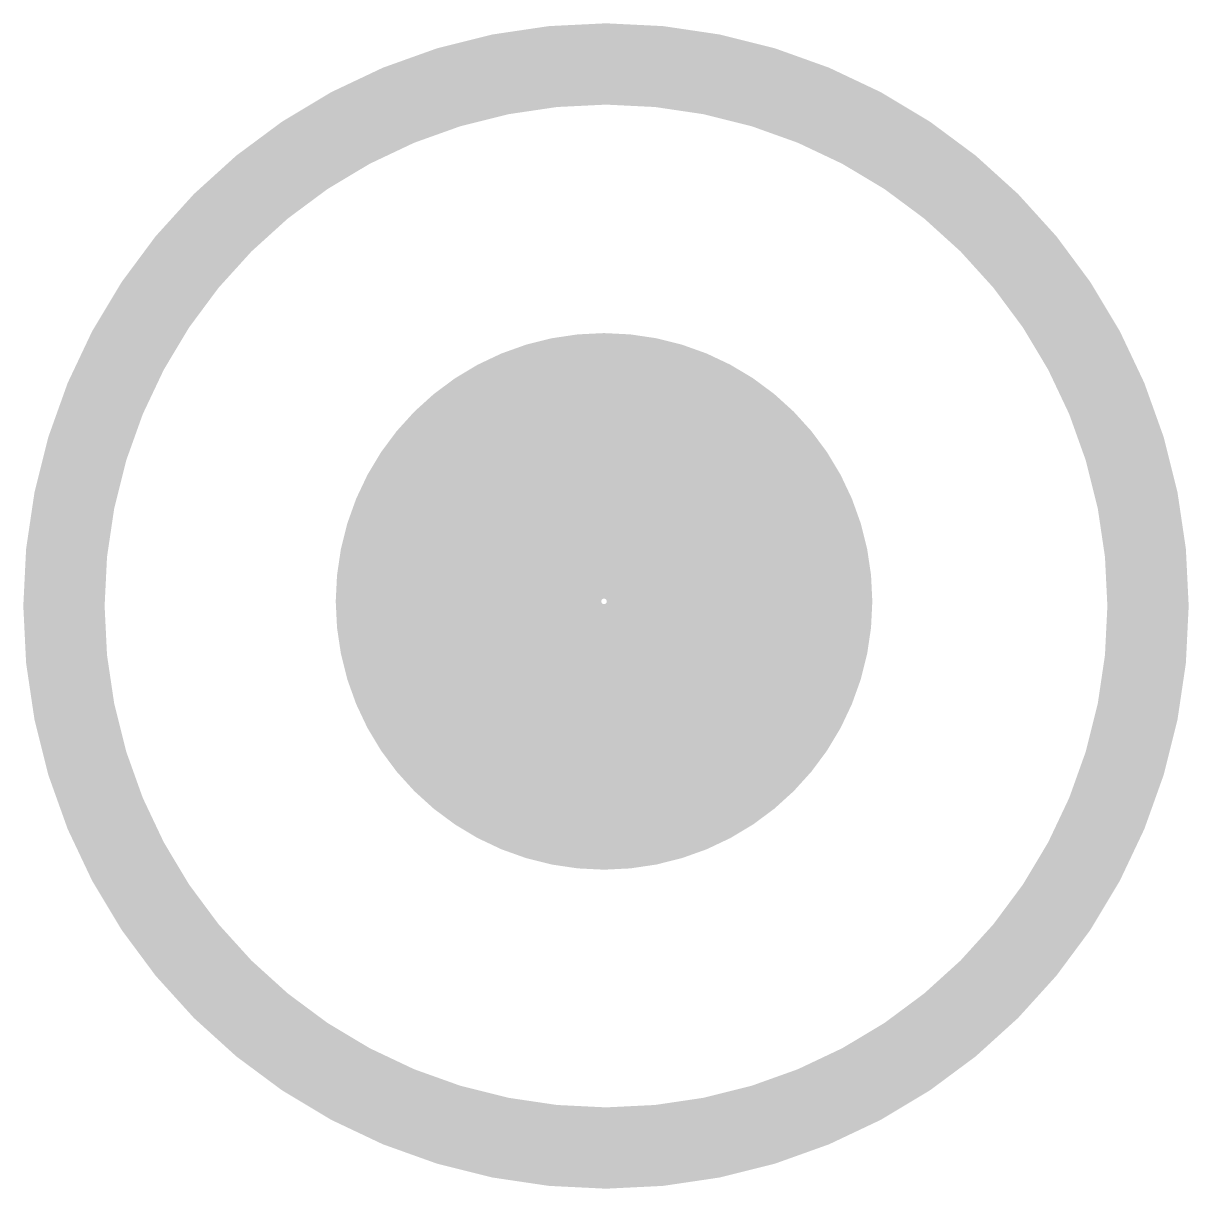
# Model space of a CAD drawing. Extents: x -0.15 to 4.15, y -0.15 to 4.15.
import ezdxf

# ---------------------------------------------------------------- set-up
doc = ezdxf.new("R2010")
doc.units = 0
doc.header["$MEASUREMENT"] = 0
doc.layers.get('0').update_dxf_attribs({"linetype": 'CONTINUOUS'})

msp = doc.modelspace()

# ---------------------------------------------------------------- linework, layer by layer
at = {"color": 7, "const_width": 0.3}
msp.add_lwpolyline([(2, 0, 1), (2, 4, 1), (2, 0, 1)], format="xyb", dxfattribs=at)
at = {"const_width": 1}
msp.add_lwpolyline([(1.5028, 2.017, 1), (2.4827, 2.017, 1)], format="xyb", close=True, dxfattribs=at)

doc.saveas('drawing.dxf')
